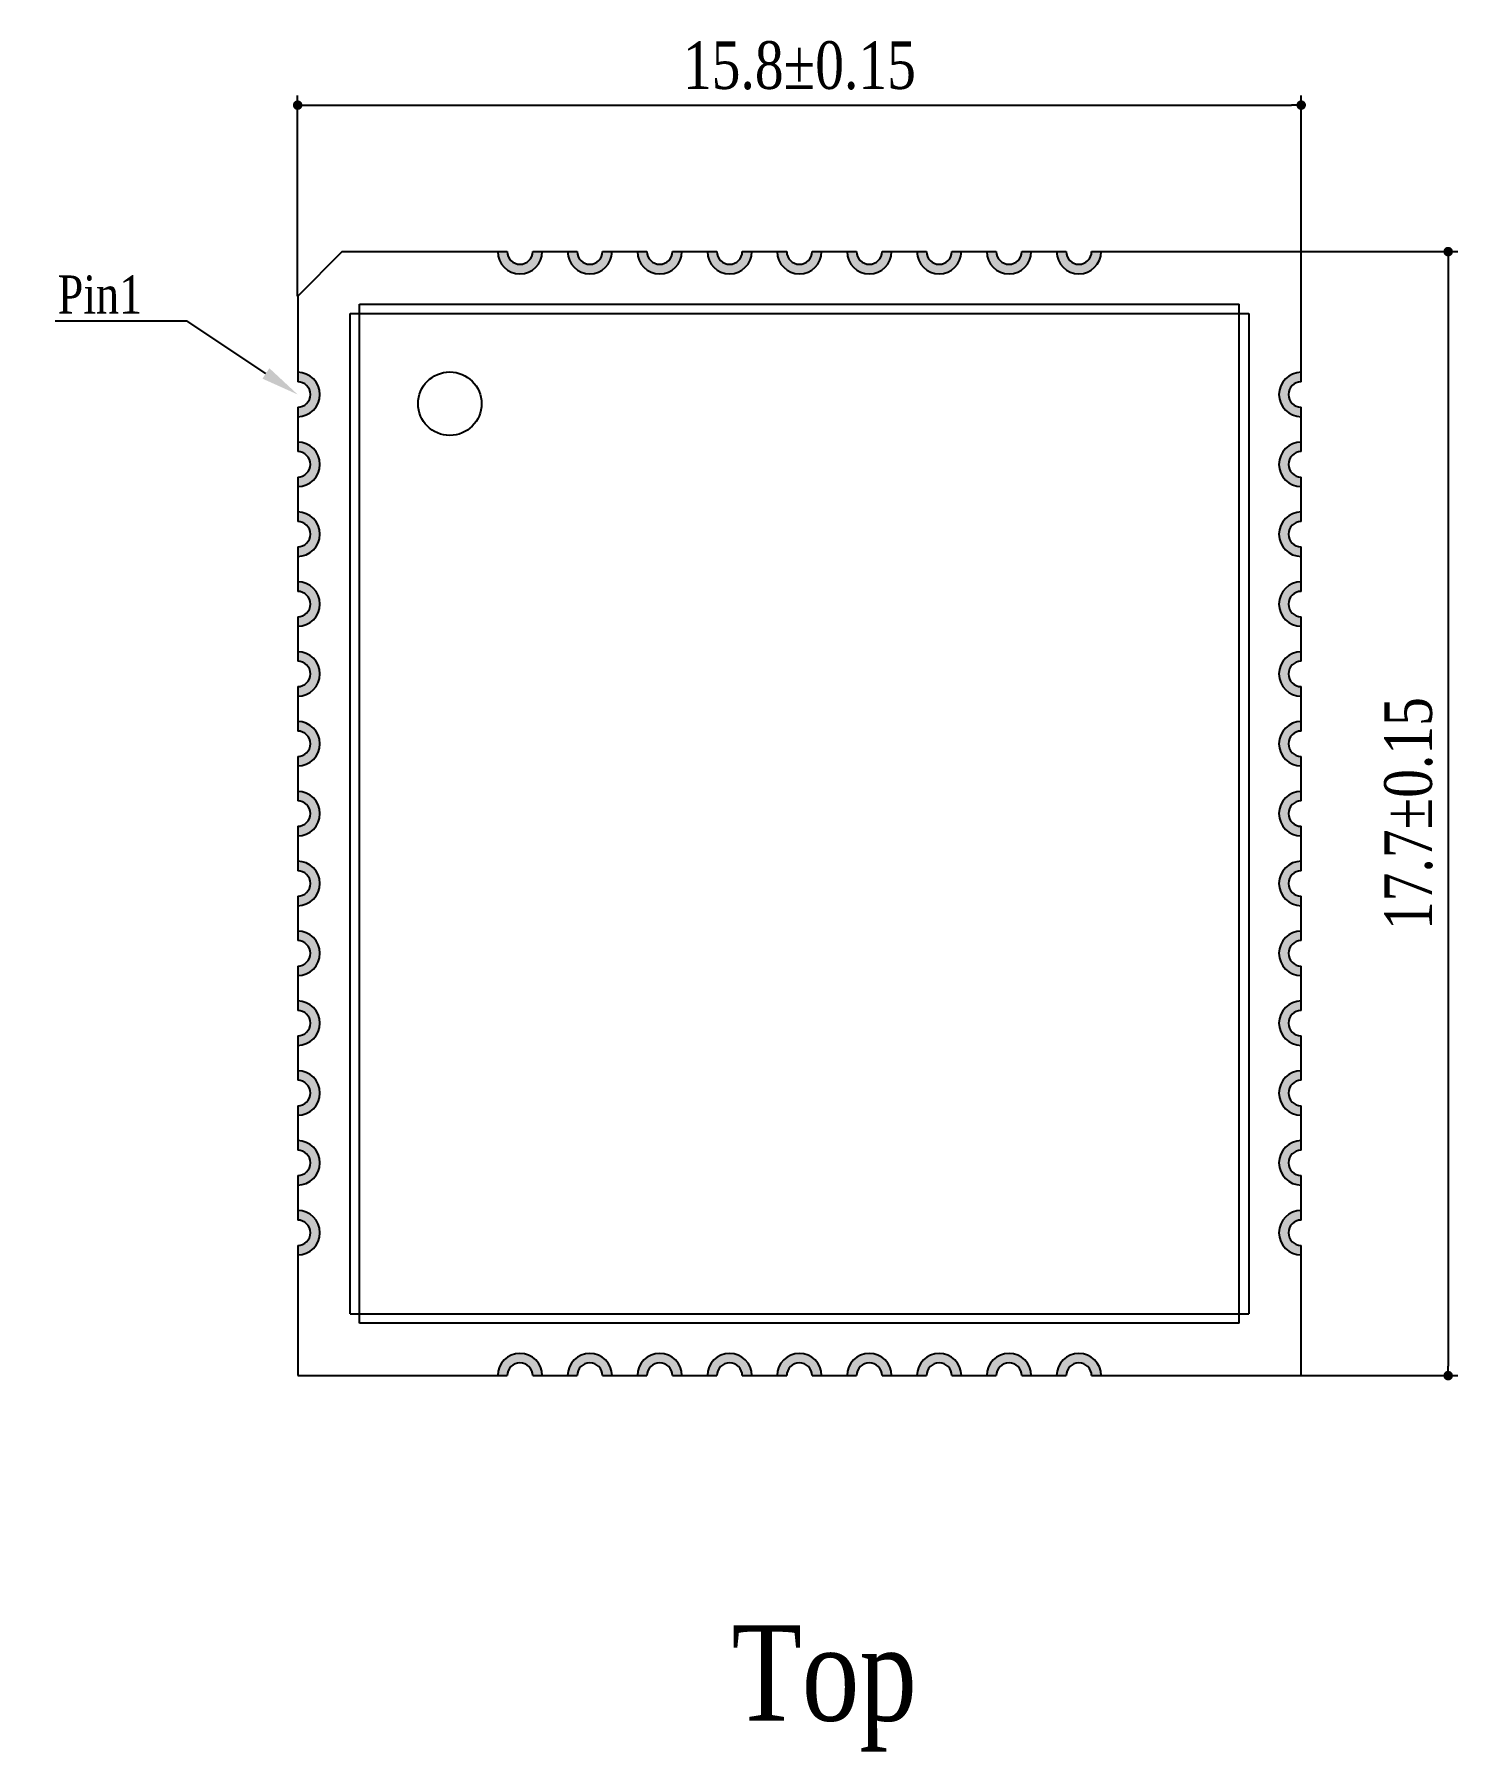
# Model space of a CAD drawing. Header units: millimetres. Extents: x 15104 to 15171.4, y 2481.1 to 2513.7.
# Drawn here: x 15104 to 15126.41, y 2485.5 to 2512.55 of the extents above; entities that cross this region are included whole.
import ezdxf
from ezdxf import colors
from ezdxf.entities.mleader import LeaderData, LeaderLine
from ezdxf.math import Vec2, Vec3

# ---------------------------------------------------------------- set-up
doc = ezdxf.new("R2010")
doc.units = ezdxf.units.MM
doc.header["$LTSCALE"] = 30.734
doc.header["$PDMODE"] = 3
doc.header["$PDSIZE"] = 8
doc.layers.get('0').update_dxf_attribs({"linetype": 'CONTINUOUS'})
doc.layers.get('Defpoints').update_dxf_attribs({"linetype": 'CONTINUOUS'})
for name, color, linetype in [('01 实线', 7, 'CONTINUOUS'), ('02___PRT_ALL_AXES', 7, 'CONTINUOUS'), ('03 标注', 3, 'CONTINUOUS'), ('04 \\M+2A4E5\\M+2A672', 1, 'CONTINUOUS')]:
    doc.layers.add(name, color=color, linetype=linetype)
doc.styles.add('Font_1_Times New Roman', font='times.ttf', dxfattribs={"width": 0.8})
doc.dimstyles.new('Dim._2_spot_mini', dxfattribs={"dimscale": 0.3, "dimtxt": 2.5, "dimasz": 0.5, "dimexe": 0.5, "dimexo": 0, "dimgap": 0.8, "dimtad": 1, "dimdec": 3, "dimzin": 9, "dimdsep": 46, "dimtxsty": 'Font_1_Times New Roman', "dimblk": 'DOT', "dimcen": 0.1, "dimclrd": 256, "dimclre": 256, "dimclrt": 256, "dimadec": 0, "dimazin": 0, "dimtp": 0.1, "dimtm": 0.1, "dimtfac": 1, "dimtdec": 3, "dimtmove": 0, "dimatfit": 3, "dimfxl": 0, "dimtolj": 1, "dimlwd": -1, "dimlwe": -1, "dimarcsym": 0})

# ---------------------------------------------------------------- blocks, each defined once
blk = doc.blocks.new('_Dot')
at = {"color": 0, "linetype": 'ByBlock', "lineweight": -2}
blk.add_line((-0.5, 0), (-1, 0), dxfattribs=at)
at = {"color": 0, "linetype": 'ByBlock', "const_width": 0.5}
blk.add_lwpolyline([(-0.25, 0, 1), (0.25, 0, 1)], format="xyb", close=True, dxfattribs=at)
blk = doc.blocks.new('*D106')
at = {"layer": '01 实线', "ltscale": 0.05, "transparency": 16777216}
for p, q in [((15108.144, 2508.424), (15108.144, 2511.581)), ((15123.944, 2509.124), (15123.944, 2511.581)), ((15108.294, 2511.431), (15123.794, 2511.431))]:
    blk.add_line(p, q, dxfattribs=at)
at = {"layer": 'Defpoints', "color": 0, "ltscale": 0.05, "transparency": 16777216}
for p in [(15123.944, 2511.431), (15123.944, 2509.124), (15108.144, 2508.424)]:
    blk.add_point(p, dxfattribs=at)
at = {"layer": '01 实线', "ltscale": 0.05, "transparency": 16777216, "xscale": 0.15, "yscale": 0.15, "zscale": 0.15, "rotation": 180}
blk.add_blockref('_Dot', (15108.144, 2511.431), dxfattribs=at)
at = {"layer": '01 实线', "ltscale": 0.05, "transparency": 16777216, "xscale": 0.15, "yscale": 0.15, "zscale": 0.15}
blk.add_blockref('_Dot', (15123.944, 2511.431), dxfattribs=at)
at = {"layer": '01 实线', "ltscale": 0.05, "transparency": 16777216, "insert": (15116.044, 2512.053), "char_height": 0.75, "attachment_point": 5, "style": 'Font_1_Times New Roman'}
blk.add_mtext('\\A1;15.8%%P0.15', dxfattribs=at)
blk = doc.blocks.new('*D107')
at = {"layer": '01 实线', "ltscale": 0.05, "transparency": 16777216}
for p, q in [((15123.944, 2509.124), (15126.408, 2509.124)), ((15126.258, 2508.974), (15126.258, 2491.574)), ((15123.944, 2491.424), (15126.408, 2491.424))]:
    blk.add_line(p, q, dxfattribs=at)
at = {"layer": 'Defpoints', "color": 0, "ltscale": 0.05, "transparency": 16777216}
for p in [(15123.944, 2509.124), (15123.944, 2491.424), (15126.258, 2491.424)]:
    blk.add_point(p, dxfattribs=at)
at = {"layer": '01 实线', "ltscale": 0.05, "transparency": 16777216, "xscale": 0.15, "yscale": 0.15, "zscale": 0.15}
for p, rotation in [((15126.258, 2509.124), 90), ((15126.258, 2491.424), 270)]:
    blk.add_blockref('_Dot', p, dxfattribs=dict(at, rotation=rotation))
at = {"layer": '01 实线', "ltscale": 0.05, "transparency": 16777216, "insert": (15125.635, 2500.274), "char_height": 0.75, "attachment_point": 5, "rotation": 90, "style": 'Font_1_Times New Roman'}
blk.add_mtext('\\A1;17.7%%P0.15', dxfattribs=at)

msp = doc.modelspace()

# ---------------------------------------------------------------- hatches: boundary and pattern name
at = {"layer": '03 标注', "ltscale": 0.05}
h = msp.add_hatch(color=0, dxfattribs=at)
h.dxf.hatch_style = 1
h.paths.add_polyline_path([(15111.9942, 2509.1241), (15111.8442, 2509.1241, -1), (15111.4442, 2509.1241), (15111.2942, 2509.1241, 1)])
h = msp.add_hatch(color=0, dxfattribs=at)
h.dxf.hatch_style = 1
h.paths.add_polyline_path([(15113.0942, 2509.1241), (15112.9442, 2509.1241, -1), (15112.5442, 2509.1241), (15112.3942, 2509.1241, 1)])
h = msp.add_hatch(color=0, dxfattribs=at)
h.dxf.hatch_style = 1
h.paths.add_polyline_path([(15114.1942, 2509.1241), (15114.0442, 2509.1241, -1), (15113.6442, 2509.1241), (15113.4942, 2509.1241, 1)])
h = msp.add_hatch(color=0, dxfattribs=at)
h.dxf.hatch_style = 1
h.paths.add_polyline_path([(15115.2942, 2509.1241), (15115.1442, 2509.1241, -1), (15114.7442, 2509.1241), (15114.5942, 2509.1241, 1)])
h = msp.add_hatch(color=0, dxfattribs=at)
h.dxf.hatch_style = 1
h.paths.add_polyline_path([(15116.3942, 2509.1241), (15116.2442, 2509.1241, -1), (15115.8442, 2509.1241), (15115.6942, 2509.1241, 1)])
h = msp.add_hatch(color=0, dxfattribs=at)
h.dxf.hatch_style = 1
h.paths.add_polyline_path([(15117.4942, 2509.1241), (15117.3442, 2509.1241, -1), (15116.9442, 2509.1241), (15116.7942, 2509.1241, 1)])
h = msp.add_hatch(color=0, dxfattribs=at)
h.dxf.hatch_style = 1
h.paths.add_polyline_path([(15118.5942, 2509.1241), (15118.4442, 2509.1241, -1), (15118.0442, 2509.1241), (15117.8942, 2509.1241, 1)])
h = msp.add_hatch(color=0, dxfattribs=at)
h.dxf.hatch_style = 1
h.paths.add_polyline_path([(15119.6942, 2509.1241), (15119.5442, 2509.1241, -1), (15119.1442, 2509.1241), (15118.9942, 2509.1241, 1)])
h = msp.add_hatch(color=0, dxfattribs=at)
h.dxf.hatch_style = 1
h.paths.add_polyline_path([(15120.7942, 2509.1241), (15120.6442, 2509.1241, -1), (15120.2442, 2509.1241), (15120.0942, 2509.1241, 1)])
h = msp.add_hatch(color=0, dxfattribs=at)
h.dxf.hatch_style = 1
h.paths.add_polyline_path([(15108.1442, 2507.2241), (15108.1442, 2507.0741, -1), (15108.1442, 2506.6741), (15108.1442, 2506.5241, 1)])
h = msp.add_hatch(color=0, dxfattribs=at)
h.dxf.hatch_style = 1
h.paths.add_polyline_path([(15123.9442, 2507.2241, 1), (15123.9442, 2506.5241), (15123.9442, 2506.6741, -1), (15123.9442, 2507.0741)])
h = msp.add_hatch(color=0, dxfattribs=at)
h.dxf.hatch_style = 1
h.paths.add_polyline_path([(15108.1442, 2506.1241), (15108.1442, 2505.9741, -1), (15108.1442, 2505.5741), (15108.1442, 2505.4241, 1)])
h = msp.add_hatch(color=0, dxfattribs=at)
h.dxf.hatch_style = 1
h.paths.add_polyline_path([(15123.9442, 2506.1241, 1), (15123.9442, 2505.4241), (15123.9442, 2505.5741, -1), (15123.9442, 2505.9741)])
h = msp.add_hatch(color=0, dxfattribs=at)
h.dxf.hatch_style = 1
h.paths.add_polyline_path([(15108.1442, 2505.0241), (15108.1442, 2504.8741, -1), (15108.1442, 2504.4741), (15108.1442, 2504.3241, 1)])
h = msp.add_hatch(color=0, dxfattribs=at)
h.dxf.hatch_style = 1
h.paths.add_polyline_path([(15123.9442, 2505.0241, 1), (15123.9442, 2504.3241), (15123.9442, 2504.4741, -1), (15123.9442, 2504.8741)])
h = msp.add_hatch(color=0, dxfattribs=at)
h.dxf.hatch_style = 1
h.paths.add_polyline_path([(15108.1442, 2503.9241), (15108.1442, 2503.7741, -1), (15108.1442, 2503.3741), (15108.1442, 2503.2241, 1)])
h = msp.add_hatch(color=0, dxfattribs=at)
h.dxf.hatch_style = 1
h.paths.add_polyline_path([(15123.9442, 2503.9241, 1), (15123.9442, 2503.2241), (15123.9442, 2503.3741, -1), (15123.9442, 2503.7741)])
h = msp.add_hatch(color=0, dxfattribs=at)
h.dxf.hatch_style = 1
h.paths.add_polyline_path([(15108.1442, 2502.8241), (15108.1442, 2502.6741, -1), (15108.1442, 2502.2741), (15108.1442, 2502.1241, 1)])
h = msp.add_hatch(color=0, dxfattribs=at)
h.dxf.hatch_style = 1
h.paths.add_polyline_path([(15123.9442, 2502.8241, 1), (15123.9442, 2502.1241), (15123.9442, 2502.2741, -1), (15123.9442, 2502.6741)])
h = msp.add_hatch(color=0, dxfattribs=at)
h.dxf.hatch_style = 1
h.paths.add_polyline_path([(15108.1442, 2501.7241), (15108.1442, 2501.5741, -1), (15108.1442, 2501.1741), (15108.1442, 2501.0241, 1)])
h = msp.add_hatch(color=0, dxfattribs=at)
h.dxf.hatch_style = 1
h.paths.add_polyline_path([(15123.9442, 2501.7241, 1), (15123.9442, 2501.0241), (15123.9442, 2501.1741, -1), (15123.9442, 2501.5741)])
h = msp.add_hatch(color=0, dxfattribs=at)
h.dxf.hatch_style = 1
h.paths.add_polyline_path([(15108.1442, 2500.6241), (15108.1442, 2500.4741, -1), (15108.1442, 2500.0741), (15108.1442, 2499.9241, 1)])
h = msp.add_hatch(color=0, dxfattribs=at)
h.dxf.hatch_style = 1
h.paths.add_polyline_path([(15123.9442, 2500.6241, 1), (15123.9442, 2499.9241), (15123.9442, 2500.0741, -1), (15123.9442, 2500.4741)])
h = msp.add_hatch(color=0, dxfattribs=at)
h.dxf.hatch_style = 1
h.paths.add_polyline_path([(15108.1442, 2499.5241), (15108.1442, 2499.3741, -1), (15108.1442, 2498.9741), (15108.1442, 2498.8241, 1)])
h = msp.add_hatch(color=0, dxfattribs=at)
h.dxf.hatch_style = 1
h.paths.add_polyline_path([(15123.9442, 2499.5241, 1), (15123.9442, 2498.8241), (15123.9442, 2498.9741, -1), (15123.9442, 2499.3741)])
h = msp.add_hatch(color=0, dxfattribs=at)
h.dxf.hatch_style = 1
h.paths.add_polyline_path([(15108.1442, 2498.4241), (15108.1442, 2498.2741, -1), (15108.1442, 2497.8741), (15108.1442, 2497.7241, 1)])
h = msp.add_hatch(color=0, dxfattribs=at)
h.dxf.hatch_style = 1
h.paths.add_polyline_path([(15123.9442, 2498.4241, 1), (15123.9442, 2497.7241), (15123.9442, 2497.8741, -1), (15123.9442, 2498.2741)])
h = msp.add_hatch(color=0, dxfattribs=at)
h.dxf.hatch_style = 1
h.paths.add_polyline_path([(15108.1442, 2497.3241), (15108.1442, 2497.1741, -1), (15108.1442, 2496.7741), (15108.1442, 2496.6241, 1)])
h = msp.add_hatch(color=0, dxfattribs=at)
h.dxf.hatch_style = 1
h.paths.add_polyline_path([(15123.9442, 2497.3241, 1), (15123.9442, 2496.6241), (15123.9442, 2496.7741, -1), (15123.9442, 2497.1741)])
h = msp.add_hatch(color=0, dxfattribs=at)
h.dxf.hatch_style = 1
h.paths.add_polyline_path([(15108.1442, 2496.2241), (15108.1442, 2496.0741, -1), (15108.1442, 2495.6741), (15108.1442, 2495.5241, 1)])
h = msp.add_hatch(color=0, dxfattribs=at)
h.dxf.hatch_style = 1
h.paths.add_polyline_path([(15123.9442, 2496.2241, 1), (15123.9442, 2495.5241), (15123.9442, 2495.6741, -1), (15123.9442, 2496.0741)])
h = msp.add_hatch(color=0, dxfattribs=at)
h.dxf.hatch_style = 1
h.paths.add_polyline_path([(15108.1442, 2495.1241), (15108.1442, 2494.9741, -1), (15108.1442, 2494.5741), (15108.1442, 2494.4241, 1)])
h = msp.add_hatch(color=0, dxfattribs=at)
h.dxf.hatch_style = 1
h.paths.add_polyline_path([(15123.9442, 2495.1241, 1), (15123.9442, 2494.4241), (15123.9442, 2494.5741, -1), (15123.9442, 2494.9741)])
h = msp.add_hatch(color=0, dxfattribs=at)
h.dxf.hatch_style = 1
h.paths.add_polyline_path([(15108.1442, 2494.0241), (15108.1442, 2493.8741, -1), (15108.1442, 2493.4741), (15108.1442, 2493.3241, 1)])
h = msp.add_hatch(color=0, dxfattribs=at)
h.dxf.hatch_style = 1
h.paths.add_polyline_path([(15123.9442, 2494.0241, 1), (15123.9442, 2493.3241), (15123.9442, 2493.4741, -1), (15123.9442, 2493.8741)])
h = msp.add_hatch(color=0, dxfattribs=at)
h.dxf.hatch_style = 1
h.paths.add_polyline_path([(15111.8442, 2491.4241), (15111.9942, 2491.4241, 1), (15111.2942, 2491.4241), (15111.4442, 2491.4241, -1)])
h = msp.add_hatch(color=0, dxfattribs=at)
h.dxf.hatch_style = 1
h.paths.add_polyline_path([(15112.9442, 2491.4241), (15113.0942, 2491.4241, 1), (15112.3942, 2491.4241), (15112.5442, 2491.4241, -1)])
h = msp.add_hatch(color=0, dxfattribs=at)
h.dxf.hatch_style = 1
h.paths.add_polyline_path([(15114.0442, 2491.4241), (15114.1942, 2491.4241, 1), (15113.4942, 2491.4241), (15113.6442, 2491.4241, -1)])
h = msp.add_hatch(color=0, dxfattribs=at)
h.dxf.hatch_style = 1
h.paths.add_polyline_path([(15115.1442, 2491.4241), (15115.2942, 2491.4241, 1), (15114.5942, 2491.4241), (15114.7442, 2491.4241, -1)])
h = msp.add_hatch(color=0, dxfattribs=at)
h.dxf.hatch_style = 1
h.paths.add_polyline_path([(15116.2442, 2491.4241), (15116.3942, 2491.4241, 1), (15115.6942, 2491.4241), (15115.8442, 2491.4241, -1)])
h = msp.add_hatch(color=0, dxfattribs=at)
h.dxf.hatch_style = 1
h.paths.add_polyline_path([(15117.3442, 2491.4241), (15117.4942, 2491.4241, 1), (15116.7942, 2491.4241), (15116.9442, 2491.4241, -1)])
h = msp.add_hatch(color=0, dxfattribs=at)
h.dxf.hatch_style = 1
h.paths.add_polyline_path([(15118.4442, 2491.4241), (15118.5942, 2491.4241, 1), (15117.8942, 2491.4241), (15118.0442, 2491.4241, -1)])
h = msp.add_hatch(color=0, dxfattribs=at)
h.dxf.hatch_style = 1
h.paths.add_polyline_path([(15119.5442, 2491.4241), (15119.6942, 2491.4241, 1), (15118.9942, 2491.4241), (15119.1442, 2491.4241, -1)])
h = msp.add_hatch(color=0, dxfattribs=at)
h.dxf.hatch_style = 1
h.paths.add_polyline_path([(15120.6442, 2491.4241), (15120.7942, 2491.4241, 1), (15120.0942, 2491.4241), (15120.2442, 2491.4241, -1)])

# ---------------------------------------------------------------- linework, layer by layer
at = {"layer": '02___PRT_ALL_AXES', "color": 7, "linetype": 'Continuous'}
for p, q in [((15108.8442, 2509.1241), (15108.1442, 2508.4241)), ((15108.8442, 2509.1241), (15111.4442, 2509.1241)), ((15111.8442, 2509.1241), (15112.5442, 2509.1241)), ((15112.9442, 2509.1241), (15113.6442, 2509.1241)), ((15114.0442, 2509.1241), (15114.7442, 2509.1241)), ((15115.1442, 2509.1241), (15115.8442, 2509.1241)), ((15116.2442, 2509.1241), (15116.9442, 2509.1241)), ((15117.3442, 2509.1241), (15118.0442, 2509.1241)), ((15118.4442, 2509.1241), (15119.1442, 2509.1241)), ((15119.5442, 2509.1241), (15120.2442, 2509.1241)), ((15120.6442, 2509.1241), (15123.9442, 2509.1241)), ((15123.9442, 2507.0741), (15123.9442, 2509.1241)), ((15108.1442, 2508.4241), (15108.1442, 2507.0741)), ((15109.1192, 2492.2491), (15109.1192, 2508.2991)), ((15109.1192, 2508.2991), (15122.9692, 2508.2991)), ((15122.9692, 2492.2491), (15122.9692, 2508.2991)), ((15108.9692, 2492.3991), (15108.9692, 2508.1491)), ((15108.9692, 2508.1491), (15123.1192, 2508.1491)), ((15123.1192, 2508.1491), (15123.1192, 2492.3991)), ((15108.1442, 2506.6741), (15108.1442, 2505.9741)), ((15123.9442, 2505.9741), (15123.9442, 2506.6741)), ((15108.1442, 2505.5741), (15108.1442, 2504.8741)), ((15123.9442, 2504.8741), (15123.9442, 2505.5741)), ((15108.1442, 2504.4741), (15108.1442, 2503.7741)), ((15123.9442, 2503.7741), (15123.9442, 2504.4741)), ((15108.1442, 2503.3741), (15108.1442, 2502.6741)), ((15123.9442, 2502.6741), (15123.9442, 2503.3741)), ((15108.1442, 2502.2741), (15108.1442, 2501.5741)), ((15123.9442, 2501.5741), (15123.9442, 2502.2741)), ((15108.1442, 2501.1741), (15108.1442, 2500.4741)), ((15123.9442, 2500.4741), (15123.9442, 2501.1741)), ((15108.1442, 2500.0741), (15108.1442, 2499.3741)), ((15123.9442, 2499.3741), (15123.9442, 2500.0741)), ((15108.1442, 2498.9741), (15108.1442, 2498.2741)), ((15123.9442, 2498.2741), (15123.9442, 2498.9741)), ((15108.1442, 2497.8741), (15108.1442, 2497.1741)), ((15123.9442, 2497.1741), (15123.9442, 2497.8741)), ((15108.1442, 2496.7741), (15108.1442, 2496.0741)), ((15123.9442, 2496.0741), (15123.9442, 2496.7741)), ((15108.1442, 2495.6741), (15108.1442, 2494.9741)), ((15123.9442, 2494.9741), (15123.9442, 2495.6741)), ((15108.1442, 2494.5741), (15108.1442, 2493.8741)), ((15123.9442, 2493.8741), (15123.9442, 2494.5741)), ((15108.1442, 2493.4741), (15108.1442, 2491.4241)), ((15123.9442, 2491.4241), (15123.9442, 2493.4741)), ((15108.9692, 2492.3991), (15123.1192, 2492.3991)), ((15122.9692, 2492.2491), (15109.1192, 2492.2491)), ((15108.1442, 2491.4241), (15111.4442, 2491.4241)), ((15111.8442, 2491.4241), (15112.5442, 2491.4241)), ((15112.9442, 2491.4241), (15113.6442, 2491.4241)), ((15114.0442, 2491.4241), (15114.7442, 2491.4241)), ((15115.1442, 2491.4241), (15115.8442, 2491.4241)), ((15116.2442, 2491.4241), (15116.9442, 2491.4241)), ((15117.3442, 2491.4241), (15118.0442, 2491.4241)), ((15118.4442, 2491.4241), (15119.1442, 2491.4241)), ((15119.5442, 2491.4241), (15120.2442, 2491.4241)), ((15120.6442, 2491.4241), (15123.9442, 2491.4241))]:
    msp.add_line(p, q, dxfattribs=at)
msp.add_circle((15110.5392, 2506.7291), 0.5, dxfattribs=at)
for centre, radius, start, end in [((15111.6442, 2509.1241), 0.35, 180, 0), ((15111.6442, 2509.1241), 0.2, 180, 0), ((15112.7442, 2509.1241), 0.35, 180, 0), ((15112.7442, 2509.1241), 0.2, 180, 0), ((15113.8442, 2509.1241), 0.35, 180, 0), ((15113.8442, 2509.1241), 0.2, 180, 0), ((15114.9442, 2509.1241), 0.35, 180, 0), ((15114.9442, 2509.1241), 0.2, 180, 0), ((15116.0442, 2509.1241), 0.35, 180, 0), ((15116.0442, 2509.1241), 0.2, 180, 0), ((15117.1442, 2509.1241), 0.35, 180, 0), ((15117.1442, 2509.1241), 0.2, 180, 0), ((15118.2442, 2509.1241), 0.35, 180, 0), ((15118.2442, 2509.1241), 0.2, 180, 0), ((15119.3442, 2509.1241), 0.35, 180, 0), ((15119.3442, 2509.1241), 0.2, 180, 0), ((15120.4442, 2509.1241), 0.35, 180, 0), ((15120.4442, 2509.1241), 0.2, 180, 0), ((15108.1442, 2506.8741), 0.35, 270, 90), ((15123.9442, 2506.8741), 0.35, 90, 270), ((15108.1442, 2506.8741), 0.2, 270, 90), ((15123.9442, 2506.8741), 0.2, 90, 270), ((15108.1442, 2505.7741), 0.35, 270, 90), ((15123.9442, 2505.7741), 0.35, 90, 270), ((15108.1442, 2505.7741), 0.2, 270, 90), ((15123.9442, 2505.7741), 0.2, 90, 270), ((15108.1442, 2504.6741), 0.35, 270, 90), ((15123.9442, 2504.6741), 0.35, 90, 270), ((15108.1442, 2504.6741), 0.2, 270, 90), ((15123.9442, 2504.6741), 0.2, 90, 270), ((15108.1442, 2503.5741), 0.35, 270, 90), ((15123.9442, 2503.5741), 0.35, 90, 270), ((15108.1442, 2503.5741), 0.2, 270, 90), ((15123.9442, 2503.5741), 0.2, 90, 270), ((15108.1442, 2502.4741), 0.35, 270, 90), ((15123.9442, 2502.4741), 0.35, 90, 270), ((15108.1442, 2502.4741), 0.2, 270, 90), ((15123.9442, 2502.4741), 0.2, 90, 270), ((15108.1442, 2501.3741), 0.35, 270, 90), ((15108.1442, 2501.3741), 0.2, 270, 90), ((15123.9442, 2501.3741), 0.35, 90, 270), ((15123.9442, 2501.3741), 0.2, 90, 270), ((15108.1442, 2500.2741), 0.35, 270, 90), ((15108.1442, 2500.2741), 0.2, 270, 90), ((15123.9442, 2500.2741), 0.35, 90, 270), ((15123.9442, 2500.2741), 0.2, 90, 270), ((15108.1442, 2499.1741), 0.35, 270, 90), ((15108.1442, 2499.1741), 0.2, 270, 90), ((15123.9442, 2499.1741), 0.35, 90, 270), ((15123.9442, 2499.1741), 0.2, 90, 270), ((15108.1442, 2498.0741), 0.35, 270, 90), ((15108.1442, 2498.0741), 0.2, 270, 90), ((15123.9442, 2498.0741), 0.35, 90, 270), ((15123.9442, 2498.0741), 0.2, 90, 270), ((15108.1442, 2496.9741), 0.35, 270, 90), ((15108.1442, 2496.9741), 0.2, 270, 90), ((15123.9442, 2496.9741), 0.35, 90, 270), ((15123.9442, 2496.9741), 0.2, 90, 270), ((15108.1442, 2495.8741), 0.35, 270, 90), ((15108.1442, 2495.8741), 0.2, 270, 90), ((15123.9442, 2495.8741), 0.35, 90, 270), ((15123.9442, 2495.8741), 0.2, 90, 270), ((15108.1442, 2494.7741), 0.35, 270, 90), ((15123.9442, 2494.7741), 0.35, 90, 270), ((15108.1442, 2494.7741), 0.2, 270, 90), ((15123.9442, 2494.7741), 0.2, 90, 270), ((15108.1442, 2493.6741), 0.35, 270, 90), ((15123.9442, 2493.6741), 0.35, 90, 270), ((15108.1442, 2493.6741), 0.2, 270, 90), ((15123.9442, 2493.6741), 0.2, 90, 270), ((15111.6442, 2491.4241), 0.35, 0, 180), ((15112.7442, 2491.4241), 0.35, 0, 180), ((15113.8442, 2491.4241), 0.35, 0, 180), ((15114.9442, 2491.4241), 0.35, 0, 180), ((15116.0442, 2491.4241), 0.35, 0, 180), ((15117.1442, 2491.4241), 0.35, 0, 180), ((15118.2442, 2491.4241), 0.35, 0, 180), ((15119.3442, 2491.4241), 0.35, 0, 180), ((15120.4442, 2491.4241), 0.35, 0, 180), ((15111.6442, 2491.4241), 0.2, 0, 180), ((15112.7442, 2491.4241), 0.2, 0, 180), ((15113.8442, 2491.4241), 0.2, 0, 180), ((15114.9442, 2491.4241), 0.2, 0, 180), ((15116.0442, 2491.4241), 0.2, 0, 180), ((15117.1442, 2491.4241), 0.2, 0, 180), ((15118.2442, 2491.4241), 0.2, 0, 180), ((15119.3442, 2491.4241), 0.2, 0, 180), ((15120.4442, 2491.4241), 0.2, 0, 180)]:
    msp.add_arc(centre, radius, start, end, dxfattribs=at)

# ---------------------------------------------------------------- texts
at = {"layer": '01 实线', "ltscale": 0.05, "insert": (15114.9742, 2487.4903), "char_height": 1.5, "attachment_point": 1, "style": 'Font_1_Times New Roman'}
msp.add_mtext_dynamic_manual_height_columns('Top', width=9.263534, gutter_width=15, heights=[0], dxfattribs=at)

# ---------------------------------------------------------------- dimensions: what is measured, and where the dimension line sits
at = {"layer": '01 实线', "ltscale": 0.05}
dim = msp.add_linear_dim(base=(15123.9442, 2511.4308), p1=(15108.1442, 2508.4241), p2=(15123.9442, 2509.1241), text='<>%%P0.15', dimstyle='Dim._2_spot_mini', dxfattribs=at)
dim.commit()
dim.dimension.update_dxf_attribs({"geometry": '*D106', "text_midpoint": (15116.0442, 2512.0534)})
dim = msp.add_linear_dim(base=(15126.2576, 2491.4241), p1=(15123.9442, 2509.1241), p2=(15123.9442, 2491.4241), angle=90, text='<>%%P0.15', dimstyle='Dim._2_spot_mini', dxfattribs=at)
dim.commit()
dim.dimension.update_dxf_attribs({"geometry": '*D107', "text_midpoint": (15125.635, 2500.2741)})

# ---------------------------------------------------------------- leaders
at = {"layer": '04 \\M+2A4E5\\M+2A672', "ltscale": 0.05}
ml = msp.add_multileader_mtext('Standard', dxfattribs=at)
ml.set_content('Pin1', color=256, style='Font_1_Times New Roman')
ml.set_leader_properties(color=256, linetype='ByLayer', lineweight=-1)
ml.build(insert=Vec2(0, 0))
ml.multileader.update_dxf_attribs({"text_left_attachment_type": 6, "text_right_attachment_type": 6, "dogleg_length": 0.36, "arrow_head_size": 0.6, "scale": 0.3})
ctx = ml.context
ctx.base_point, ctx.scale, ctx.char_height, ctx.arrow_head_size, ctx.landing_gap_size, ctx.plane_origin = Vec3(15103.8936, 2508.0289), 0.3, 0.6, 0.6, 0.6, Vec3(15108.1442, 2506.8741)
ctx.left_attachment, ctx.right_attachment, ctx.text_align_type = 6, 6, 2
notes = []
notes.append((ctx, [(0, (1, 1, 0), (15106.4031, 2508.0289), (-1, 0), 0.108, [(0, [(15108.1442, 2506.8741)], 0, [])])]))
ctx.mtext.insert, ctx.mtext.alignment, ctx.mtext.flow_direction = Vec3(15105.6951, 2508.7489), 3, 5
for ctx, leaders in notes:
    for number, flags, end, landing, length, lines in leaders:
        leader = LeaderData()
        leader.index, (leader.has_last_leader_line, leader.has_dogleg_vector, leader.attachment_direction) = number, flags
        leader.last_leader_point, leader.dogleg_vector, leader.dogleg_length = Vec3(end), Vec3(landing), length
        for number, points, colour, breaks in lines:
            line = LeaderLine()
            line.index, line.vertices, line.color, line.breaks = number, Vec3.list(points), colors.encode_raw_color(colour), breaks
            leader.lines.append(line)
        ctx.leaders.append(leader)

doc.saveas('drawing.dxf')
